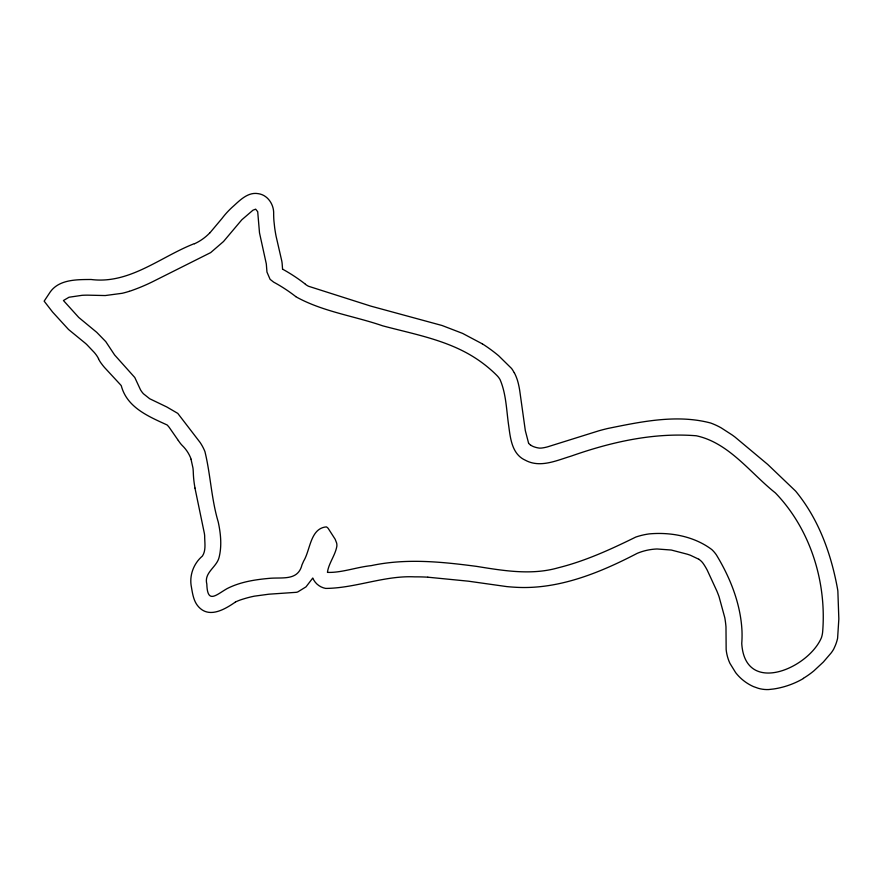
<?xml version="1.0" encoding="UTF-8"?>
<svg xmlns="http://www.w3.org/2000/svg" width="883" height="883" viewBox="0 0 883 883"><rect width="100%" height="100%" fill="white"/><g stroke="black" fill="none" stroke-linecap="round" stroke-linejoin="round"><path stroke-width="1.32" d="M209.646 233.167L221.898 218.576A83.653 83.653 0 0 1 234.05 205.596C240.562 199.58 248.454 191.898 258.178 193.653C267.814 194.922 274.138 204.701 273.653 214.017A94.845 94.845 0 0 0 273.94 220.96L274.69 227.869A163.41 163.41 0 0 0 276.059 236.114L281.445 259.536A26.766 26.766 0 0 1 282.174 263.874L282.549 269.072M803.398 678.287L805.23 677.162A89.117 89.117 0 0 0 813.927 670.826L823.32 662.062L831.08 653.034A35.121 35.121 0 0 0 833.729 649.049L835.274 645.616A42.594 42.594 0 0 0 837.603 638.232L838.839 618.939L837.857 591.003A72.428 72.428 0 0 0 837.537 588.928C831.234 554.414 819.236 520.595 797.073 492.891A52.461 52.461 0 0 0 795.539 491.025L767.713 464.425L734.954 437.019A153.62 153.62 0 0 0 732.051 434.9L721.245 427.902A69.227 69.227 0 0 0 710.672 423.023C676.974 414.039 641.179 421.699 607.692 428.498A251.18 251.18 0 0 0 599.127 430.716L547.603 446.842A43.333 43.333 0 0 1 541.721 448.034A22.351 22.351 0 0 1 541.124 448.067L540.241 448.111A9.294 9.294 0 0 1 539.094 448.067L537.714 447.836A25.607 25.607 0 0 1 532.924 446.39L530.826 445.286M235.441 602.04C225.231 609.071 209.624 618.597 198.852 607.107C193.222 601.301 192.472 592.714 191.081 585.142C189.602 574.281 194.061 563.111 202.417 556.047C206.313 550.12 204.58 542.449 204.668 535.782A39.316 39.316 0 0 0 204.37 533.387L194.977 488.122M194.392 243.631C160.783 256.611 129.558 284.436 91.092 279.492C77.152 279.591 59.404 279.238 50.331 291.832L44.15 301.147L52.594 312.052L68.3 329.238A41.81 41.81 0 0 0 68.984 329.867L85.154 343.101A70.75 70.75 0 0 1 86.7 344.48L94.26 352.449A33.598 33.598 0 0 1 98.565 358.641M427.814 577.195L468.343 581.18L506.687 586.588A217.295 217.295 0 0 0 514.347 587.195C557.714 590.109 599.524 572.946 637.283 553.31A57.494 57.494 0 0 1 657.007 548.983L671.29 550.032L687.261 554.193A108.145 108.145 0 0 1 690.44 555.275L698.828 559.248M482.25 343.818L462.615 333.41L442.085 325.507L370.783 306.114L308.564 286.269A18.499 18.499 0 0 1 305.408 284.293M295.628 296.589C322.295 311.6 353.862 315.871 382.648 325.816C414.16 334.238 447.394 339.999 475.253 358.012A129.371 129.371 0 0 1 496.831 375.418A21.026 21.026 0 0 1 500.021 379.524C506.323 394.127 506.423 410.606 508.763 426.18C510.429 438.763 512.118 454.292 525.297 460.198C540.109 468.288 556.632 460.462 571.158 456.103C611.135 442.019 653.674 432.35 696.279 435.772C728.994 442.78 750.395 473.089 775.406 492.935C810.484 529.336 826.819 582.206 822.614 632.261A28.642 28.642 0 0 1 821.466 637.603C808.409 668.552 744.998 696.025 741.753 643.519A111.523 111.523 0 0 0 741.985 630.948C740.66 603.906 730.34 577.901 716.411 554.943A32.505 32.505 0 0 0 711.83 549.59C694.347 536.345 670.661 531.919 649.126 533.906A70.982 70.982 0 0 0 635.815 537.052C610.804 549.347 585.418 561.014 558.199 567.791C531.467 575.473 503.442 570.705 476.577 566.378C441.655 561.787 406.037 558.133 371.202 565.639C356.71 567.107 341.787 572.857 327.538 572.394M178.322 440.485L169.238 427.394A34.801 34.801 0 0 0 167.152 424.988C148.598 416.467 126.986 407.582 121.291 385.761A38.499 38.499 0 0 0 120.585 384.856L104.58 367.549A76.7 76.7 0 0 1 102.693 365.275L100.817 362.77A28.366 28.366 0 0 1 98.455 358.697M528.564 443.078L525.33 430.65L519.778 390.97A84.801 84.801 0 0 0 518.122 382.714A46.071 46.071 0 0 0 514.314 372.714M514.259 372.747L512.769 370.22A29.779 29.779 0 0 0 511.511 368.41L498.674 355.783A156.876 156.876 0 0 0 482.273 343.785M327.45 572.261C328.619 563.365 335.33 555.297 336.864 546.158A11.17 11.17 0 0 0 336.644 543.056L335.187 539.281L328.321 528.597A5.088 5.088 0 0 0 326.313 526.886C310.198 528.387 310.441 549.999 303.609 561.146A87.086 87.086 0 0 1 302.03 564.701C298.156 580.815 283.001 577.272 270.11 578.288C255.375 579.568 240.253 581.831 226.964 588.685C215.893 595.076 207.373 604.204 206.821 584.027C203.774 572.537 216.776 567.239 219.094 557.35C221.986 545.749 220.717 533.487 218.222 521.919C211.324 498.873 210.584 474.601 204.911 451.511A49.757 49.757 0 0 0 200.099 442.46L177.781 413.387L166.843 406.997L149.691 398.741L143.454 393.785A23.311 23.311 0 0 1 140.507 389.811L134.801 377.527L114.624 354.988L105.783 341.633L96.755 332.35L78.775 317.483L63.444 300.518L69.017 297.24L82.119 295.308A105.883 105.883 0 0 1 87.638 295.154L105.22 295.551L122.108 293.299A82.969 82.969 0 0 0 129.238 291.324M191.048 459.315L192.969 468.045A55.121 55.121 0 0 1 193.311 473.023A100.541 100.541 0 0 0 195.022 488.111M427.814 577.195A180.22 180.22 0 0 0 414.745 576.864C384.535 575.363 355.496 588.21 325.672 588.42C320.871 587.537 316.445 584.579 313.962 580.352A17.274 17.274 0 0 1 312.792 578.012L306.015 586.853L297.814 591.908A14.426 14.426 0 0 1 296.324 592.316L268.918 594.193L254.337 596.168A108.013 108.013 0 0 0 242.759 599.182L241.787 599.48A47.075 47.075 0 0 0 235.43 602.018M698.817 559.259A17.031 17.031 0 0 1 702.625 562.714L703.806 564.369A73.09 73.09 0 0 1 707.217 570.12L716.963 591.257A168.973 168.973 0 0 1 719.016 596.577L724.788 617.681A102.627 102.627 0 0 1 725.981 626.875L726.157 649.601A43.201 43.201 0 0 0 729.932 663.354L735.66 672.647A46.578 46.578 0 0 0 753.453 686.588L758.298 688.31A32.13 32.13 0 0 0 768.707 689.546L773.707 688.983A83.874 83.874 0 0 0 803.497 678.453M530.838 445.264A7.627 7.627 0 0 1 528.542 443.1M282.527 269.127A172.925 172.925 0 0 1 305.452 284.227M209.58 233.112A50.276 50.276 0 0 1 194.47 243.785M178.333 440.485A55.165 55.165 0 0 0 180.54 443.575L180.96 444.072A20.143 20.143 0 0 0 182.251 445.496A36.071 36.071 0 0 1 191.158 459.27M129.26 291.368A190.077 190.077 0 0 0 152.34 281.854L210.673 252.604L223.52 241.501L241.821 219.779L252.968 210.187L255.651 209.172L257.704 211.699L259.503 232.869L266.313 263.918L266.964 272.074L270.099 279.337L273.642 282.118A159.459 159.459 0 0 1 295.684 296.522"/></g></svg>
